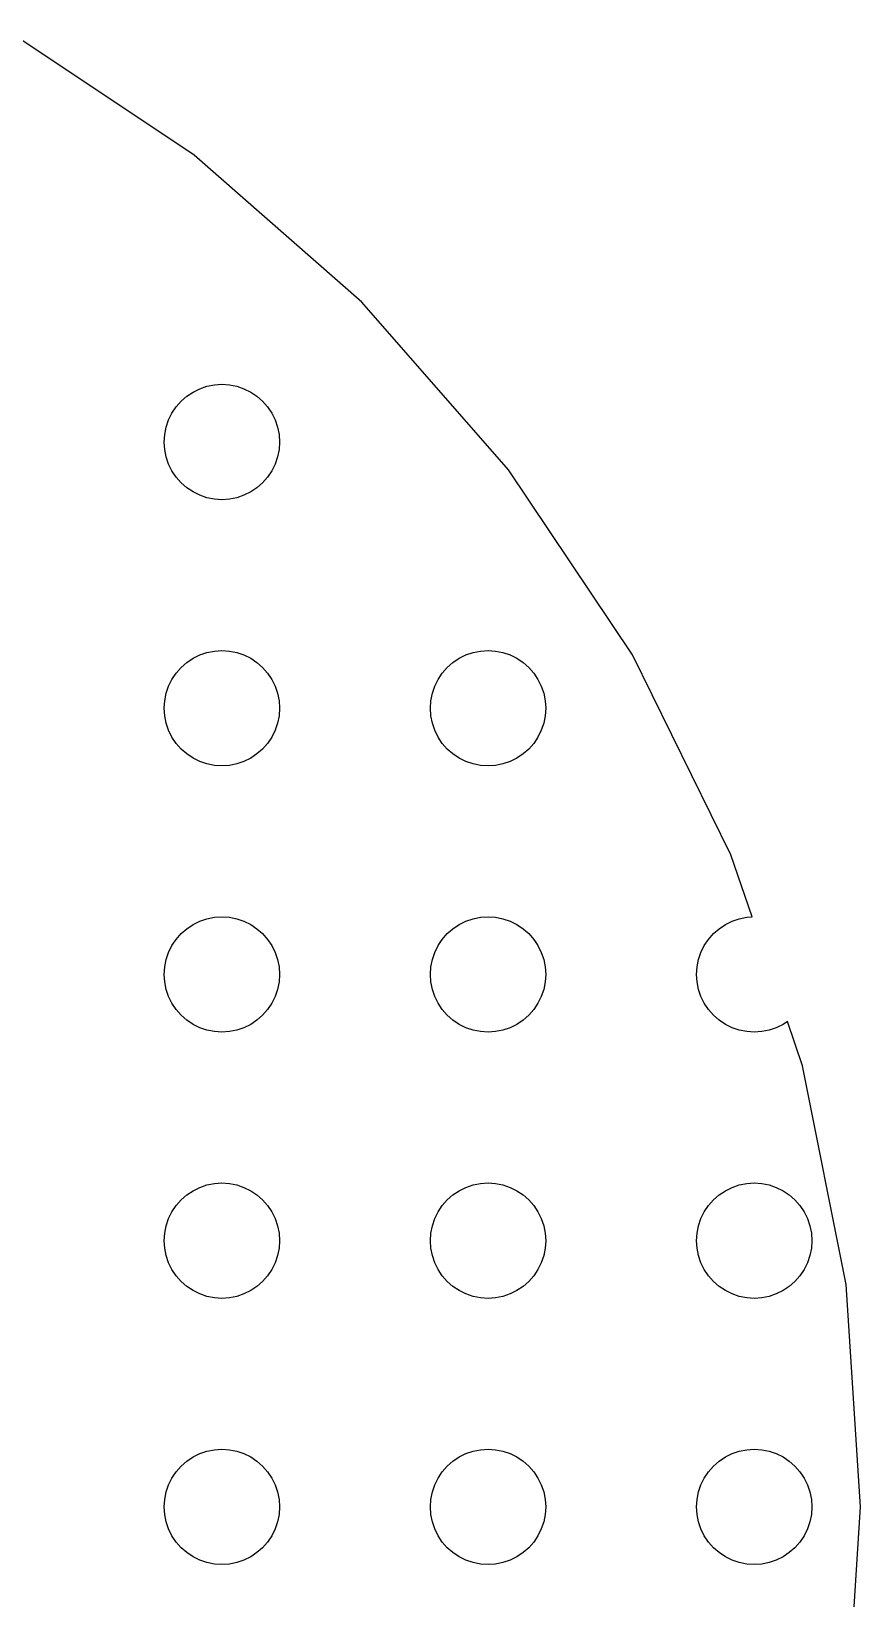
# Model space of a CAD drawing. Header units: metres. Extents: x -96 to 96, y -96 to 96.
# Drawn here: x 49.3 to 96, y -5.2 to 83.1 of the extents above; entities that cross this region are included whole.
import ezdxf

# ---------------------------------------------------------------- set-up
doc = ezdxf.new("R2010")
doc.units = ezdxf.units.M

msp = doc.modelspace()

# ---------------------------------------------------------------- linework, layer by layer
for p, q in [((58.4411, 76.1619), (48, 83.1384)), ((67.8822, 67.8822), (58.4411, 76.1619)), ((76.1619, 58.4411), (67.8822, 67.8822)), ((58.0215, 62.5784), (58.375, 62.8146)), ((58.375, 62.8146), (58.7563, 63.0026)), ((58.7563, 63.0026), (59.1588, 63.1393)), ((59.1588, 63.1393), (59.5758, 63.2222)), ((59.5758, 63.2222), (60, 63.25)), ((60, 63.25), (60.4242, 63.2222)), ((60.4242, 63.2222), (60.8412, 63.1393)), ((60.8412, 63.1393), (61.2437, 63.0026)), ((61.2437, 63.0026), (61.625, 62.8146)), ((61.625, 62.8146), (61.9785, 62.5784)), ((57.1854, 61.625), (57.4216, 61.9785)), ((57.4216, 61.9785), (57.7019, 62.2981)), ((57.7019, 62.2981), (58.0215, 62.5784)), ((61.9785, 62.5784), (62.2981, 62.2981)), ((62.2981, 62.2981), (62.5784, 61.9785)), ((62.5784, 61.9785), (62.8146, 61.625)), ((56.8607, 60.8412), (56.9974, 61.2437)), ((56.9974, 61.2437), (57.1854, 61.625)), ((62.8146, 61.625), (63.0026, 61.2437)), ((63.0026, 61.2437), (63.1393, 60.8412)), ((56.75, 60), (56.7778, 60.4242)), ((56.7778, 60.4242), (56.8607, 60.8412)), ((63.1393, 60.8412), (63.2222, 60.4242)), ((63.2222, 60.4242), (63.25, 60)), ((56.7778, 59.5758), (56.75, 60)), ((56.8607, 59.1588), (56.7778, 59.5758)), ((63.2222, 59.5758), (63.1393, 59.1588)), ((63.25, 60), (63.2222, 59.5758)), ((56.9974, 58.7563), (56.8607, 59.1588)), ((57.1854, 58.375), (56.9974, 58.7563)), ((57.4216, 58.0215), (57.1854, 58.375)), ((62.8146, 58.375), (62.5784, 58.0215)), ((63.0026, 58.7563), (62.8146, 58.375)), ((63.1393, 59.1588), (63.0026, 58.7563)), ((83.1384, 48), (76.1619, 58.4411)), ((57.7019, 57.7019), (57.4216, 58.0215)), ((58.0215, 57.4216), (57.7019, 57.7019)), ((58.375, 57.1854), (58.0215, 57.4216)), ((61.9785, 57.4216), (61.625, 57.1854)), ((62.2981, 57.7019), (61.9785, 57.4216)), ((62.5784, 58.0215), (62.2981, 57.7019)), ((58.7563, 56.9974), (58.375, 57.1854)), ((59.1588, 56.8607), (58.7563, 56.9974)), ((59.5758, 56.7778), (59.1588, 56.8607)), ((60, 56.75), (59.5758, 56.7778)), ((60.4242, 56.7778), (60, 56.75)), ((60.8412, 56.8607), (60.4242, 56.7778)), ((61.2437, 56.9974), (60.8412, 56.8607)), ((61.625, 57.1854), (61.2437, 56.9974)), ((58.0215, 47.5784), (58.375, 47.8146)), ((58.375, 47.8146), (58.7563, 48.0026)), ((58.7563, 48.0026), (59.1588, 48.1393)), ((59.1588, 48.1393), (59.5758, 48.2222)), ((59.5758, 48.2222), (60, 48.25)), ((60, 48.25), (60.4242, 48.2222)), ((60.4242, 48.2222), (60.8412, 48.1393)), ((60.8412, 48.1393), (61.2437, 48.0026)), ((61.2437, 48.0026), (61.625, 47.8146)), ((61.625, 47.8146), (61.9785, 47.5784)), ((73.0215, 47.5784), (73.375, 47.8146)), ((73.375, 47.8146), (73.7563, 48.0026)), ((73.7563, 48.0026), (74.1588, 48.1393)), ((74.1588, 48.1393), (74.5758, 48.2222)), ((74.5758, 48.2222), (75, 48.25)), ((75, 48.25), (75.4242, 48.2222)), ((75.4242, 48.2222), (75.8412, 48.1393)), ((75.8412, 48.1393), (76.2437, 48.0026)), ((76.2437, 48.0026), (76.625, 47.8146)), ((76.625, 47.8146), (76.9785, 47.5784)), ((88.6924, 36.7376), (83.1384, 48)), ((57.1854, 46.625), (57.4216, 46.9785)), ((57.4216, 46.9785), (57.7019, 47.2981)), ((57.7019, 47.2981), (58.0215, 47.5784)), ((61.9785, 47.5784), (62.2981, 47.2981)), ((62.2981, 47.2981), (62.5784, 46.9785)), ((62.5784, 46.9785), (62.8146, 46.625)), ((72.1854, 46.625), (72.4216, 46.9785)), ((72.4216, 46.9785), (72.7019, 47.2981)), ((72.7019, 47.2981), (73.0215, 47.5784)), ((76.9785, 47.5784), (77.2981, 47.2981)), ((77.2981, 47.2981), (77.5784, 46.9785)), ((77.5784, 46.9785), (77.8146, 46.625)), ((56.8607, 45.8412), (56.9974, 46.2437)), ((56.9974, 46.2437), (57.1854, 46.625)), ((62.8146, 46.625), (63.0026, 46.2437)), ((63.0026, 46.2437), (63.1393, 45.8412)), ((71.8607, 45.8412), (71.9974, 46.2437)), ((71.9974, 46.2437), (72.1854, 46.625)), ((77.8146, 46.625), (78.0026, 46.2437)), ((78.0026, 46.2437), (78.1393, 45.8412)), ((56.75, 45), (56.7778, 45.4242)), ((56.7778, 45.4242), (56.8607, 45.8412)), ((63.1393, 45.8412), (63.2222, 45.4242)), ((63.2222, 45.4242), (63.25, 45)), ((71.75, 45), (71.7778, 45.4242)), ((71.7778, 45.4242), (71.8607, 45.8412)), ((78.1393, 45.8412), (78.2222, 45.4242)), ((78.2222, 45.4242), (78.25, 45)), ((56.7778, 44.5758), (56.75, 45)), ((56.8607, 44.1588), (56.7778, 44.5758)), ((56.9974, 43.7563), (56.8607, 44.1588)), ((63.1393, 44.1588), (63.0026, 43.7563)), ((63.2222, 44.5758), (63.1393, 44.1588)), ((63.25, 45), (63.2222, 44.5758)), ((71.7778, 44.5758), (71.75, 45)), ((71.8607, 44.1588), (71.7778, 44.5758)), ((71.9974, 43.7563), (71.8607, 44.1588)), ((78.1393, 44.1588), (78.0026, 43.7563)), ((78.2222, 44.5758), (78.1393, 44.1588)), ((78.25, 45), (78.2222, 44.5758)), ((57.1854, 43.375), (56.9974, 43.7563)), ((57.4216, 43.0215), (57.1854, 43.375)), ((62.8146, 43.375), (62.5784, 43.0215)), ((63.0026, 43.7563), (62.8146, 43.375)), ((72.1854, 43.375), (71.9974, 43.7563)), ((72.4216, 43.0215), (72.1854, 43.375)), ((77.8146, 43.375), (77.5784, 43.0215)), ((78.0026, 43.7563), (77.8146, 43.375)), ((57.7019, 42.7019), (57.4216, 43.0215)), ((58.0215, 42.4216), (57.7019, 42.7019)), ((58.375, 42.1854), (58.0215, 42.4216)), ((61.9785, 42.4216), (61.625, 42.1854)), ((62.2981, 42.7019), (61.9785, 42.4216)), ((62.5784, 43.0215), (62.2981, 42.7019)), ((72.7019, 42.7019), (72.4216, 43.0215)), ((73.0215, 42.4216), (72.7019, 42.7019)), ((73.375, 42.1854), (73.0215, 42.4216)), ((76.9785, 42.4216), (76.625, 42.1854)), ((77.2981, 42.7019), (76.9785, 42.4216)), ((77.5784, 43.0215), (77.2981, 42.7019)), ((58.7563, 41.9974), (58.375, 42.1854)), ((59.1588, 41.8607), (58.7563, 41.9974)), ((59.5758, 41.7778), (59.1588, 41.8607)), ((60, 41.75), (59.5758, 41.7778)), ((60.4242, 41.7778), (60, 41.75)), ((60.8412, 41.8607), (60.4242, 41.7778)), ((61.2437, 41.9974), (60.8412, 41.8607)), ((61.625, 42.1854), (61.2437, 41.9974)), ((73.7563, 41.9974), (73.375, 42.1854)), ((74.1588, 41.8607), (73.7563, 41.9974)), ((74.5758, 41.7778), (74.1588, 41.8607)), ((75, 41.75), (74.5758, 41.7778)), ((75.4242, 41.7778), (75, 41.75)), ((75.8412, 41.8607), (75.4242, 41.7778)), ((76.2437, 41.9974), (75.8412, 41.8607)), ((76.625, 42.1854), (76.2437, 41.9974)), ((89.879, 33.2421), (88.6924, 36.7376)), ((58.0215, 32.5784), (58.375, 32.8146)), ((58.375, 32.8146), (58.7563, 33.0026)), ((58.7563, 33.0026), (59.1588, 33.1393)), ((59.1588, 33.1393), (59.5758, 33.2222)), ((59.5758, 33.2222), (60, 33.25)), ((60, 33.25), (60.4242, 33.2222)), ((60.4242, 33.2222), (60.8412, 33.1393)), ((60.8412, 33.1393), (61.2437, 33.0026)), ((61.2437, 33.0026), (61.625, 32.8146)), ((61.625, 32.8146), (61.9785, 32.5784)), ((73.0215, 32.5784), (73.375, 32.8146)), ((73.375, 32.8146), (73.7563, 33.0026)), ((73.7563, 33.0026), (74.1588, 33.1393)), ((74.1588, 33.1393), (74.5758, 33.2222)), ((74.5758, 33.2222), (75, 33.25)), ((75, 33.25), (75.4242, 33.2222)), ((75.4242, 33.2222), (75.8412, 33.1393)), ((75.8412, 33.1393), (76.2437, 33.0026)), ((76.2437, 33.0026), (76.625, 32.8146)), ((76.625, 32.8146), (76.9785, 32.5784)), ((88.0215, 32.5784), (88.375, 32.8146)), ((88.375, 32.8146), (88.7563, 33.0026)), ((88.7563, 33.0026), (89.1588, 33.1393)), ((89.1588, 33.1393), (89.5758, 33.2222)), ((89.5758, 33.2222), (89.879, 33.2421)), ((57.1854, 31.625), (57.4216, 31.9785)), ((57.4216, 31.9785), (57.7019, 32.2981)), ((57.7019, 32.2981), (58.0215, 32.5784)), ((61.9785, 32.5784), (62.2981, 32.2981)), ((62.2981, 32.2981), (62.5784, 31.9785)), ((62.5784, 31.9785), (62.8146, 31.625)), ((72.1854, 31.625), (72.4216, 31.9785)), ((72.4216, 31.9785), (72.7019, 32.2981)), ((72.7019, 32.2981), (73.0215, 32.5784)), ((76.9785, 32.5784), (77.2981, 32.2981)), ((77.2981, 32.2981), (77.5784, 31.9785)), ((77.5784, 31.9785), (77.8146, 31.625)), ((87.1854, 31.625), (87.4216, 31.9785)), ((87.4216, 31.9785), (87.7019, 32.2981)), ((87.7019, 32.2981), (88.0215, 32.5784)), ((56.8607, 30.8412), (56.9974, 31.2437)), ((56.9974, 31.2437), (57.1854, 31.625)), ((62.8146, 31.625), (63.0026, 31.2437)), ((63.0026, 31.2437), (63.1393, 30.8412)), ((71.8607, 30.8412), (71.9974, 31.2437)), ((71.9974, 31.2437), (72.1854, 31.625)), ((77.8146, 31.625), (78.0026, 31.2437)), ((78.0026, 31.2437), (78.1393, 30.8412)), ((86.8607, 30.8412), (86.9974, 31.2437)), ((86.9974, 31.2437), (87.1854, 31.625)), ((56.75, 30), (56.7778, 30.4242)), ((56.7778, 30.4242), (56.8607, 30.8412)), ((63.1393, 30.8412), (63.2222, 30.4242)), ((63.2222, 30.4242), (63.25, 30)), ((71.75, 30), (71.7778, 30.4242)), ((71.7778, 30.4242), (71.8607, 30.8412)), ((78.1393, 30.8412), (78.2222, 30.4242)), ((78.2222, 30.4242), (78.25, 30)), ((86.75, 30), (86.7778, 30.4242)), ((86.7778, 30.4242), (86.8607, 30.8412)), ((56.7778, 29.5758), (56.75, 30)), ((56.8607, 29.1588), (56.7778, 29.5758)), ((56.9974, 28.7563), (56.8607, 29.1588)), ((63.1393, 29.1588), (63.0026, 28.7563)), ((63.2222, 29.5758), (63.1393, 29.1588)), ((63.25, 30), (63.2222, 29.5758)), ((71.7778, 29.5758), (71.75, 30)), ((71.8607, 29.1588), (71.7778, 29.5758)), ((71.9974, 28.7563), (71.8607, 29.1588)), ((78.1393, 29.1588), (78.0026, 28.7563)), ((78.2222, 29.5758), (78.1393, 29.1588)), ((78.25, 30), (78.2222, 29.5758)), ((86.7778, 29.5758), (86.75, 30)), ((86.8607, 29.1588), (86.7778, 29.5758)), ((86.9974, 28.7563), (86.8607, 29.1588)), ((57.1854, 28.375), (56.9974, 28.7563)), ((57.4216, 28.0215), (57.1854, 28.375)), ((62.8146, 28.375), (62.5784, 28.0215)), ((63.0026, 28.7563), (62.8146, 28.375)), ((72.1854, 28.375), (71.9974, 28.7563)), ((72.4216, 28.0215), (72.1854, 28.375)), ((77.8146, 28.375), (77.5784, 28.0215)), ((78.0026, 28.7563), (77.8146, 28.375)), ((87.1854, 28.375), (86.9974, 28.7563)), ((87.4216, 28.0215), (87.1854, 28.375)), ((57.7019, 27.7019), (57.4216, 28.0215)), ((58.0215, 27.4216), (57.7019, 27.7019)), ((58.375, 27.1854), (58.0215, 27.4216)), ((61.9785, 27.4216), (61.625, 27.1854)), ((62.2981, 27.7019), (61.9785, 27.4216)), ((62.5784, 28.0215), (62.2981, 27.7019)), ((72.7019, 27.7019), (72.4216, 28.0215)), ((73.0215, 27.4216), (72.7019, 27.7019)), ((73.375, 27.1854), (73.0215, 27.4216)), ((76.9785, 27.4216), (76.625, 27.1854)), ((77.2981, 27.7019), (76.9785, 27.4216)), ((77.5784, 28.0215), (77.2981, 27.7019)), ((87.7019, 27.7019), (87.4216, 28.0215)), ((88.0215, 27.4216), (87.7019, 27.7019)), ((88.375, 27.1854), (88.0215, 27.4216)), ((58.7563, 26.9974), (58.375, 27.1854)), ((59.1588, 26.8607), (58.7563, 26.9974)), ((59.5758, 26.7778), (59.1588, 26.8607)), ((60, 26.75), (59.5758, 26.7778)), ((60.4242, 26.7778), (60, 26.75)), ((60.8412, 26.8607), (60.4242, 26.7778)), ((61.2437, 26.9974), (60.8412, 26.8607)), ((61.625, 27.1854), (61.2437, 26.9974)), ((73.7563, 26.9974), (73.375, 27.1854)), ((74.1588, 26.8607), (73.7563, 26.9974)), ((74.5758, 26.7778), (74.1588, 26.8607)), ((75, 26.75), (74.5758, 26.7778)), ((75.4242, 26.7778), (75, 26.75)), ((75.8412, 26.8607), (75.4242, 26.7778)), ((76.2437, 26.9974), (75.8412, 26.8607)), ((76.625, 27.1854), (76.2437, 26.9974)), ((88.7563, 26.9974), (88.375, 27.1854)), ((89.1588, 26.8607), (88.7563, 26.9974)), ((89.5758, 26.7778), (89.1588, 26.8607)), ((90, 26.75), (89.5758, 26.7778)), ((90.4242, 26.7778), (90, 26.75)), ((90.8412, 26.8607), (90.4242, 26.7778)), ((91.2437, 26.9974), (90.8412, 26.8607)), ((91.625, 27.1854), (91.2437, 26.9974)), ((91.8777, 27.3542), (91.625, 27.1854)), ((92.7289, 24.8466), (91.8777, 27.3542)), ((95.1787, 12.5305), (92.7289, 24.8466)), ((58.0215, 17.5784), (58.375, 17.8146)), ((58.375, 17.8146), (58.7563, 18.0026)), ((58.7563, 18.0026), (59.1588, 18.1393)), ((59.1588, 18.1393), (59.5758, 18.2222)), ((59.5758, 18.2222), (60, 18.25)), ((60, 18.25), (60.4242, 18.2222)), ((60.4242, 18.2222), (60.8412, 18.1393)), ((60.8412, 18.1393), (61.2437, 18.0026)), ((61.2437, 18.0026), (61.625, 17.8146)), ((61.625, 17.8146), (61.9785, 17.5784)), ((73.0215, 17.5784), (73.375, 17.8146)), ((73.375, 17.8146), (73.7563, 18.0026)), ((73.7563, 18.0026), (74.1588, 18.1393)), ((74.1588, 18.1393), (74.5758, 18.2222)), ((74.5758, 18.2222), (75, 18.25)), ((75, 18.25), (75.4242, 18.2222)), ((75.4242, 18.2222), (75.8412, 18.1393)), ((75.8412, 18.1393), (76.2437, 18.0026)), ((76.2437, 18.0026), (76.625, 17.8146)), ((76.625, 17.8146), (76.9785, 17.5784)), ((88.0215, 17.5784), (88.375, 17.8146)), ((88.375, 17.8146), (88.7563, 18.0026)), ((88.7563, 18.0026), (89.1588, 18.1393)), ((89.1588, 18.1393), (89.5758, 18.2222)), ((89.5758, 18.2222), (90, 18.25)), ((90, 18.25), (90.4242, 18.2222)), ((90.4242, 18.2222), (90.8412, 18.1393)), ((90.8412, 18.1393), (91.2437, 18.0026)), ((91.2437, 18.0026), (91.625, 17.8146)), ((91.625, 17.8146), (91.9785, 17.5784)), ((57.1854, 16.625), (57.4216, 16.9785)), ((57.4216, 16.9785), (57.7019, 17.2981)), ((57.7019, 17.2981), (58.0215, 17.5784)), ((61.9785, 17.5784), (62.2981, 17.2981)), ((62.2981, 17.2981), (62.5784, 16.9785)), ((62.5784, 16.9785), (62.8146, 16.625)), ((72.1854, 16.625), (72.4216, 16.9785)), ((72.4216, 16.9785), (72.7019, 17.2981)), ((72.7019, 17.2981), (73.0215, 17.5784)), ((76.9785, 17.5784), (77.2981, 17.2981)), ((77.2981, 17.2981), (77.5784, 16.9785)), ((77.5784, 16.9785), (77.8146, 16.625)), ((87.1854, 16.625), (87.4216, 16.9785)), ((87.4216, 16.9785), (87.7019, 17.2981)), ((87.7019, 17.2981), (88.0215, 17.5784)), ((91.9785, 17.5784), (92.2981, 17.2981)), ((92.2981, 17.2981), (92.5784, 16.9785)), ((92.5784, 16.9785), (92.8146, 16.625)), ((56.8607, 15.8412), (56.9974, 16.2437)), ((56.9974, 16.2437), (57.1854, 16.625)), ((62.8146, 16.625), (63.0026, 16.2437)), ((63.0026, 16.2437), (63.1393, 15.8412)), ((71.8607, 15.8412), (71.9974, 16.2437)), ((71.9974, 16.2437), (72.1854, 16.625)), ((77.8146, 16.625), (78.0026, 16.2437)), ((78.0026, 16.2437), (78.1393, 15.8412)), ((86.8607, 15.8412), (86.9974, 16.2437)), ((86.9974, 16.2437), (87.1854, 16.625)), ((92.8146, 16.625), (93.0026, 16.2437)), ((93.0026, 16.2437), (93.1393, 15.8412)), ((56.75, 15), (56.7778, 15.4242)), ((56.7778, 15.4242), (56.8607, 15.8412)), ((63.1393, 15.8412), (63.2222, 15.4242)), ((63.2222, 15.4242), (63.25, 15)), ((71.75, 15), (71.7778, 15.4242)), ((71.7778, 15.4242), (71.8607, 15.8412)), ((78.1393, 15.8412), (78.2222, 15.4242)), ((78.2222, 15.4242), (78.25, 15)), ((86.75, 15), (86.7778, 15.4242)), ((86.7778, 15.4242), (86.8607, 15.8412)), ((93.1393, 15.8412), (93.2222, 15.4242)), ((93.2222, 15.4242), (93.25, 15)), ((56.7778, 14.5758), (56.75, 15)), ((56.8607, 14.1588), (56.7778, 14.5758)), ((56.9974, 13.7563), (56.8607, 14.1588)), ((63.1393, 14.1588), (63.0026, 13.7563)), ((63.2222, 14.5758), (63.1393, 14.1588)), ((63.25, 15), (63.2222, 14.5758)), ((71.7778, 14.5758), (71.75, 15)), ((71.8607, 14.1588), (71.7778, 14.5758)), ((71.9974, 13.7563), (71.8607, 14.1588)), ((78.1393, 14.1588), (78.0026, 13.7563)), ((78.2222, 14.5758), (78.1393, 14.1588)), ((78.25, 15), (78.2222, 14.5758)), ((86.7778, 14.5758), (86.75, 15)), ((86.8607, 14.1588), (86.7778, 14.5758)), ((86.9974, 13.7563), (86.8607, 14.1588)), ((93.1393, 14.1588), (93.0026, 13.7563)), ((93.2222, 14.5758), (93.1393, 14.1588)), ((93.25, 15), (93.2222, 14.5758)), ((57.1854, 13.375), (56.9974, 13.7563)), ((57.4216, 13.0215), (57.1854, 13.375)), ((62.8146, 13.375), (62.5784, 13.0215)), ((63.0026, 13.7563), (62.8146, 13.375)), ((72.1854, 13.375), (71.9974, 13.7563)), ((72.4216, 13.0215), (72.1854, 13.375)), ((77.8146, 13.375), (77.5784, 13.0215)), ((78.0026, 13.7563), (77.8146, 13.375)), ((87.1854, 13.375), (86.9974, 13.7563)), ((87.4216, 13.0215), (87.1854, 13.375)), ((92.8146, 13.375), (92.5784, 13.0215)), ((93.0026, 13.7563), (92.8146, 13.375)), ((57.7019, 12.7019), (57.4216, 13.0215)), ((58.0215, 12.4216), (57.7019, 12.7019)), ((58.375, 12.1854), (58.0215, 12.4216)), ((61.9785, 12.4216), (61.625, 12.1854)), ((62.2981, 12.7019), (61.9785, 12.4216)), ((62.5784, 13.0215), (62.2981, 12.7019)), ((72.7019, 12.7019), (72.4216, 13.0215)), ((73.0215, 12.4216), (72.7019, 12.7019)), ((73.375, 12.1854), (73.0215, 12.4216)), ((76.9785, 12.4216), (76.625, 12.1854)), ((77.2981, 12.7019), (76.9785, 12.4216)), ((77.5784, 13.0215), (77.2981, 12.7019)), ((87.7019, 12.7019), (87.4216, 13.0215)), ((88.0215, 12.4216), (87.7019, 12.7019)), ((88.375, 12.1854), (88.0215, 12.4216)), ((91.9785, 12.4216), (91.625, 12.1854)), ((92.2981, 12.7019), (91.9785, 12.4216)), ((92.5784, 13.0215), (92.2981, 12.7019)), ((96, 0), (95.1787, 12.5305)), ((58.7563, 11.9974), (58.375, 12.1854)), ((59.1588, 11.8607), (58.7563, 11.9974)), ((59.5758, 11.7778), (59.1588, 11.8607)), ((60, 11.75), (59.5758, 11.7778)), ((60.4242, 11.7778), (60, 11.75)), ((60.8412, 11.8607), (60.4242, 11.7778)), ((61.2437, 11.9974), (60.8412, 11.8607)), ((61.625, 12.1854), (61.2437, 11.9974)), ((73.7563, 11.9974), (73.375, 12.1854)), ((74.1588, 11.8607), (73.7563, 11.9974)), ((74.5758, 11.7778), (74.1588, 11.8607)), ((75, 11.75), (74.5758, 11.7778)), ((75.4242, 11.7778), (75, 11.75)), ((75.8412, 11.8607), (75.4242, 11.7778)), ((76.2437, 11.9974), (75.8412, 11.8607)), ((76.625, 12.1854), (76.2437, 11.9974)), ((88.7563, 11.9974), (88.375, 12.1854)), ((89.1588, 11.8607), (88.7563, 11.9974)), ((89.5758, 11.7778), (89.1588, 11.8607)), ((90, 11.75), (89.5758, 11.7778)), ((90.4242, 11.7778), (90, 11.75)), ((90.8412, 11.8607), (90.4242, 11.7778)), ((91.2437, 11.9974), (90.8412, 11.8607)), ((91.625, 12.1854), (91.2437, 11.9974)), ((58.0215, 2.57838), (58.375, 2.81458)), ((58.375, 2.81458), (58.7563, 3.00259)), ((58.7563, 3.00259), (59.1588, 3.13925)), ((59.1588, 3.13925), (59.5758, 3.22218)), ((59.5758, 3.22218), (60, 3.25)), ((60, 3.25), (60.4242, 3.22218)), ((60.4242, 3.22218), (60.8412, 3.13925)), ((60.8412, 3.13925), (61.2437, 3.00259)), ((61.2437, 3.00259), (61.625, 2.81458)), ((61.625, 2.81458), (61.9785, 2.57838)), ((73.0215, 2.57838), (73.375, 2.81458)), ((73.375, 2.81458), (73.7563, 3.00259)), ((73.7563, 3.00259), (74.1588, 3.13925)), ((74.1588, 3.13925), (74.5758, 3.22218)), ((74.5758, 3.22218), (75, 3.25)), ((75, 3.25), (75.4242, 3.22218)), ((75.4242, 3.22218), (75.8412, 3.13925)), ((75.8412, 3.13925), (76.2437, 3.00259)), ((76.2437, 3.00259), (76.625, 2.81458)), ((76.625, 2.81458), (76.9785, 2.57838)), ((88.0215, 2.57838), (88.375, 2.81458)), ((88.375, 2.81458), (88.7563, 3.00259)), ((88.7563, 3.00259), (89.1588, 3.13925)), ((89.1588, 3.13925), (89.5758, 3.22218)), ((89.5758, 3.22218), (90, 3.25)), ((90, 3.25), (90.4242, 3.22218)), ((90.4242, 3.22218), (90.8412, 3.13925)), ((90.8412, 3.13925), (91.2437, 3.00259)), ((91.2437, 3.00259), (91.625, 2.81458)), ((91.625, 2.81458), (91.9785, 2.57838)), ((57.1854, 1.625), (57.4216, 1.97847)), ((57.4216, 1.97847), (57.7019, 2.2981)), ((57.7019, 2.2981), (58.0215, 2.57838)), ((61.9785, 2.57838), (62.2981, 2.2981)), ((62.2981, 2.2981), (62.5784, 1.97847)), ((62.5784, 1.97847), (62.8146, 1.625)), ((72.1854, 1.625), (72.4216, 1.97847)), ((72.4216, 1.97847), (72.7019, 2.2981)), ((72.7019, 2.2981), (73.0215, 2.57838)), ((76.9785, 2.57838), (77.2981, 2.2981)), ((77.2981, 2.2981), (77.5784, 1.97847)), ((77.5784, 1.97847), (77.8146, 1.625)), ((87.1854, 1.625), (87.4216, 1.97847)), ((87.4216, 1.97847), (87.7019, 2.2981)), ((87.7019, 2.2981), (88.0215, 2.57838)), ((91.9785, 2.57838), (92.2981, 2.2981)), ((92.2981, 2.2981), (92.5784, 1.97847)), ((92.5784, 1.97847), (92.8146, 1.625)), ((56.8607, 0.84116), (56.9974, 1.24371)), ((56.9974, 1.24371), (57.1854, 1.625)), ((62.8146, 1.625), (63.0026, 1.24371)), ((63.0026, 1.24371), (63.1393, 0.84116)), ((71.8607, 0.84116), (71.9974, 1.24371)), ((71.9974, 1.24371), (72.1854, 1.625)), ((77.8146, 1.625), (78.0026, 1.24371)), ((78.0026, 1.24371), (78.1393, 0.84116)), ((86.8607, 0.84116), (86.9974, 1.24371)), ((86.9974, 1.24371), (87.1854, 1.625)), ((92.8146, 1.625), (93.0026, 1.24371)), ((93.0026, 1.24371), (93.1393, 0.84116)), ((56.75, 0), (56.7778, 0.42421)), ((56.7778, -0.42421), (56.75, 0)), ((56.7778, 0.42421), (56.8607, 0.84116)), ((63.1393, 0.84116), (63.2222, 0.42421)), ((63.2222, 0.42421), (63.25, 0)), ((63.25, 0), (63.2222, -0.42421)), ((71.75, 0), (71.7778, 0.42421)), ((71.7778, -0.42421), (71.75, 0)), ((71.7778, 0.42421), (71.8607, 0.84116)), ((78.1393, 0.84116), (78.2222, 0.42421)), ((78.2222, 0.42421), (78.25, 0)), ((78.25, 0), (78.2222, -0.42421)), ((86.75, 0), (86.7778, 0.42421)), ((86.7778, -0.42421), (86.75, 0)), ((86.7778, 0.42421), (86.8607, 0.84116)), ((93.1393, 0.84116), (93.2222, 0.42421)), ((93.2222, 0.42421), (93.25, 0)), ((93.25, 0), (93.2222, -0.42421)), ((95.1787, -12.5305), (96, 0)), ((56.8607, -0.84116), (56.7778, -0.42421)), ((56.9974, -1.24371), (56.8607, -0.84116)), ((63.1393, -0.84116), (63.0026, -1.24371)), ((63.2222, -0.42421), (63.1393, -0.84116)), ((71.8607, -0.84116), (71.7778, -0.42421)), ((71.9974, -1.24371), (71.8607, -0.84116)), ((78.1393, -0.84116), (78.0026, -1.24371)), ((78.2222, -0.42421), (78.1393, -0.84116)), ((86.8607, -0.84116), (86.7778, -0.42421)), ((86.9974, -1.24371), (86.8607, -0.84116)), ((93.1393, -0.84116), (93.0026, -1.24371)), ((93.2222, -0.42421), (93.1393, -0.84116)), ((57.1854, -1.625), (56.9974, -1.24371)), ((57.4216, -1.97847), (57.1854, -1.625)), ((62.8146, -1.625), (62.5784, -1.97847)), ((63.0026, -1.24371), (62.8146, -1.625)), ((72.1854, -1.625), (71.9974, -1.24371)), ((72.4216, -1.97847), (72.1854, -1.625)), ((77.8146, -1.625), (77.5784, -1.97847)), ((78.0026, -1.24371), (77.8146, -1.625)), ((87.1854, -1.625), (86.9974, -1.24371)), ((87.4216, -1.97847), (87.1854, -1.625)), ((92.8146, -1.625), (92.5784, -1.97847)), ((93.0026, -1.24371), (92.8146, -1.625)), ((57.7019, -2.2981), (57.4216, -1.97847)), ((58.0215, -2.57838), (57.7019, -2.2981)), ((58.375, -2.81458), (58.0215, -2.57838)), ((61.9785, -2.57838), (61.625, -2.81458)), ((62.2981, -2.2981), (61.9785, -2.57838)), ((62.5784, -1.97847), (62.2981, -2.2981)), ((72.7019, -2.2981), (72.4216, -1.97847)), ((73.0215, -2.57838), (72.7019, -2.2981)), ((73.375, -2.81458), (73.0215, -2.57838)), ((76.9785, -2.57838), (76.625, -2.81458)), ((77.2981, -2.2981), (76.9785, -2.57838)), ((77.5784, -1.97847), (77.2981, -2.2981)), ((87.7019, -2.2981), (87.4216, -1.97847)), ((88.0215, -2.57838), (87.7019, -2.2981)), ((88.375, -2.81458), (88.0215, -2.57838)), ((91.9785, -2.57838), (91.625, -2.81458)), ((92.2981, -2.2981), (91.9785, -2.57838)), ((92.5784, -1.97847), (92.2981, -2.2981)), ((58.7563, -3.00259), (58.375, -2.81458)), ((59.1588, -3.13925), (58.7563, -3.00259)), ((59.5758, -3.22218), (59.1588, -3.13925)), ((60, -3.25), (59.5758, -3.22218)), ((60.4242, -3.22218), (60, -3.25)), ((60.8412, -3.13925), (60.4242, -3.22218)), ((61.2437, -3.00259), (60.8412, -3.13925)), ((61.625, -2.81458), (61.2437, -3.00259)), ((73.7563, -3.00259), (73.375, -2.81458)), ((74.1588, -3.13925), (73.7563, -3.00259)), ((74.5758, -3.22218), (74.1588, -3.13925)), ((75, -3.25), (74.5758, -3.22218)), ((75.4242, -3.22218), (75, -3.25)), ((75.8412, -3.13925), (75.4242, -3.22218)), ((76.2437, -3.00259), (75.8412, -3.13925)), ((76.625, -2.81458), (76.2437, -3.00259)), ((88.7563, -3.00259), (88.375, -2.81458)), ((89.1588, -3.13925), (88.7563, -3.00259)), ((89.5758, -3.22218), (89.1588, -3.13925)), ((90, -3.25), (89.5758, -3.22218)), ((90.4242, -3.22218), (90, -3.25)), ((90.8412, -3.13925), (90.4242, -3.22218)), ((91.2437, -3.00259), (90.8412, -3.13925)), ((91.625, -2.81458), (91.2437, -3.00259))]:
    msp.add_line(p, q)

doc.saveas('drawing.dxf')
